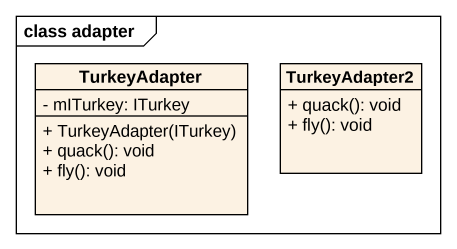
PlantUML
@startuml
mainframe class adapter
hide circle
hide empty members
skinparam classAttributeIconSize 0
class TurkeyAdapter {
  - mITurkey: ITurkey
  + TurkeyAdapter(ITurkey)
  + quack(): void
  + fly(): void
}
class TurkeyAdapter2 {
  + quack(): void
  + fly(): void
}
@enduml
